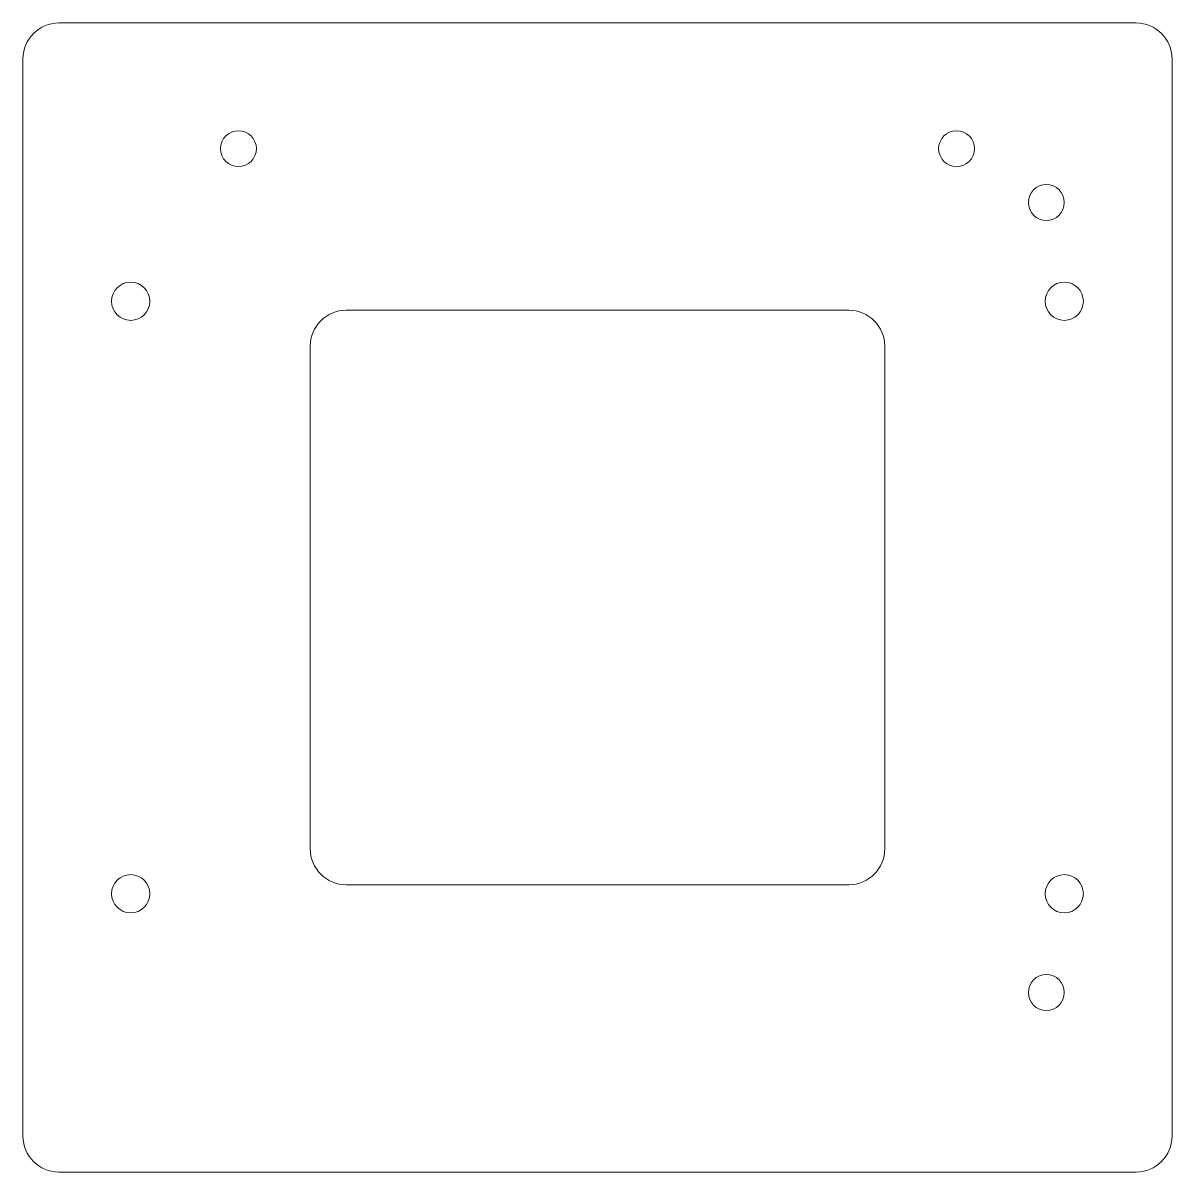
# Model space of a CAD drawing. Header units: inches. Extents: x 8.1 to 24.1, y 2.9 to 18.9.
import ezdxf

# ---------------------------------------------------------------- set-up
doc = ezdxf.new("R2010")
doc.units = ezdxf.units.IN
doc.header["$MEASUREMENT"] = 0

msp = doc.modelspace()

# ---------------------------------------------------------------- linework, layer by layer
at = {"color": 7, "linetype": 'Continuous', "lineweight": 15}
for p, q in [((23.566, 18.87), (8.566, 18.87)), ((8.066, 18.37), (8.066, 3.37)), ((24.066, 3.37), (24.066, 18.37)), ((19.566, 14.87), (12.566, 14.87)), ((12.066, 14.37), (12.066, 7.37)), ((20.066, 7.37), (20.066, 14.37)), ((12.566, 6.87), (19.566, 6.87)), ((8.566, 2.87), (23.566, 2.87))]:
    msp.add_line(p, q, dxfattribs=at)
for centre, radius in [((11.066, 17.12), 0.25), ((21.066, 17.12), 0.25), ((22.316, 16.37), 0.25), ((9.566, 14.995), 0.266), ((22.566, 14.995), 0.266), ((9.566, 6.745), 0.266), ((22.566, 6.745), 0.266), ((22.316, 5.37), 0.25)]:
    msp.add_circle(centre, radius, dxfattribs=at)
for centre, start, end in [((8.566, 18.37), 90, 180), ((23.566, 18.37), 0, 90), ((12.566, 14.37), 90, 180), ((19.566, 14.37), 0, 90), ((12.566, 7.37), 180, 270), ((19.566, 7.37), 270, 0), ((8.566, 3.37), 180, 270), ((23.566, 3.37), 270, 0)]:
    msp.add_arc(centre, 0.5, start, end, dxfattribs=at)

doc.saveas('drawing.dxf')
